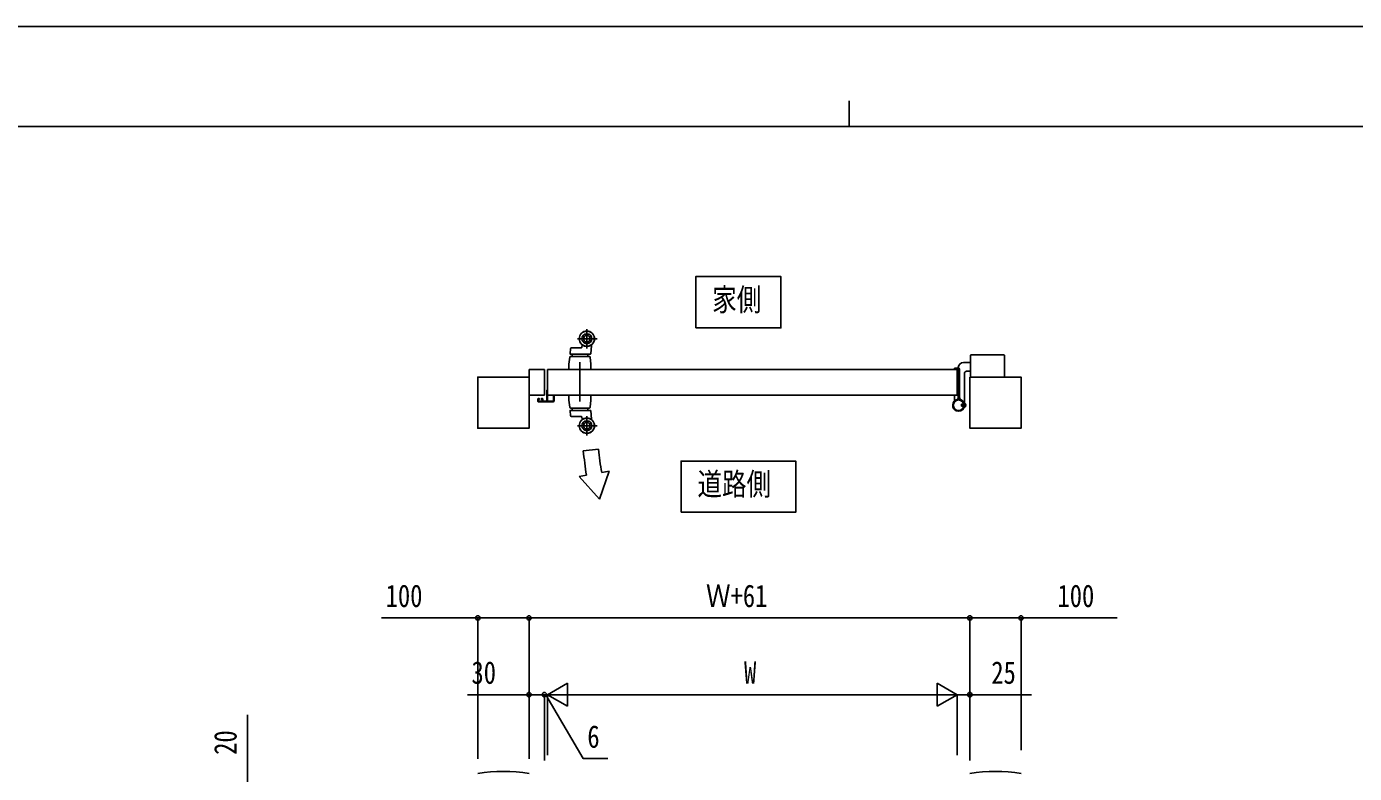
# Model space of a CAD drawing. Units: millimetres, scale not verified. Extents: x -4205 to 4205, y -2970 to 2970.
# Drawn here: x -1611 to 982, y 1511 to 2970 of the extents above; entities that cross this region are included whole.
import ezdxf
from ezdxf.enums import TextEntityAlignment as Align

# ---------------------------------------------------------------- set-up
doc = ezdxf.new("R2010")
doc.units = ezdxf.units.MM
doc.header["$LTSCALE"] = 12
for name, color, linetype in [('0-2_USER1', 3, 'Continuous'), ('0-4_YKK_A1', 4, 'Continuous'), ('0-5_YKK_D', 6, 'Continuous'), ('0-6_YKK_ZWAK', 7, 'Continuous')]:
    doc.layers.add(name, color=color, linetype=linetype)
doc.styles.add('ＭＳ ゴシック', font='')
doc.styles.get('ＭＳ ゴシック').set_extended_font_data('MS Gothic')

msp = doc.modelspace()

# ---------------------------------------------------------------- linework, layer by layer
at = {"layer": '0-2_USER1'}
for points in [[(-304.23, 2381.28), (-304.23, 2481.28), (-137.83, 2481.28), (-137.83, 2381.28)], [(-333.03, 2020.92), (-333.03, 2120.92), (-109.03, 2120.92), (-109.03, 2020.92)]]:
    msp.add_lwpolyline(points, close=True, dxfattribs=at)
at = {"layer": '0-4_YKK_A1'}
for p, q in [((-516.98, 2379), (-516.98, 2341)), ((-549.93, 2330.55), (-548.92, 2340.65)), ((-547.42, 2342), (-527.83, 2342)), ((-534.98, 2360), (-496.98, 2360)), ((-526.84, 2342.84), (-526.11, 2347.21)), ((-508.07, 2346.94), (-509.44, 2330.46)), ((-551.98, 2310), (-550.22, 2323.78)), ((-551.98, 2300), (-551.98, 2310)), ((-549.43, 2330), (-509.94, 2330)), ((-548.24, 2325.5), (-512.72, 2325.5)), ((-545.98, 2330), (-545.98, 2325.5)), ((-530.48, 2313.99), (-530.48, 2237.61)), ((-514.98, 2325.5), (-514.98, 2330)), ((-510.74, 2323.78), (-508.98, 2310)), ((-508.98, 2300), (-508.98, 2310)), ((232.02, 2313.5), (218.52, 2313.5)), ((232.02, 2317.5), (232.02, 2326.5)), ((232.02, 2317.5), (232.02, 2285)), ((297.02, 2328.5), (234.02, 2328.5)), ((299.02, 2326.5), (299.02, 2285)), ((-629.98, 2300), (-599.98, 2300)), ((-629.98, 2300), (-629.98, 2250)), ((-599.98, 2300), (-599.98, 2250)), ((-593.98, 2300), (205.72, 2300)), ((-593.98, 2300), (-593.98, 2250)), ((-508.98, 2300), (-551.98, 2300)), ((-551.98, 2300), (-508.98, 2300)), ((201.02, 2300.8), (201.02, 2301.5)), ((205.72, 2300.3), (201.52, 2300.3)), ((209.02, 2302.5), (202.02, 2302.5)), ((206.02, 2250), (206.02, 2300)), ((206.02, 2299.7), (206.02, 2250.3)), ((208.52, 2303.5), (208.52, 2302.5)), ((208.52, 2302.5), (208.52, 2244.07)), ((211.02, 2244.94), (211.02, 2300.5)), ((220.52, 2292.5), (220.52, 2230)), ((232.02, 2296.5), (224.52, 2296.5)), ((297.02, 2285), (234.02, 2285)), ((-595.48, 2258.25), (-595.48, 2239.25)), ((-593.98, 2259.25), (-594.48, 2259.25)), ((-593.98, 2239.25), (-593.98, 2257.45)), ((-599.98, 2250), (-629.98, 2250)), ((-612.98, 2242.05), (-612.98, 2237.75)), ((-610.28, 2243.05), (-611.98, 2243.05)), ((-611.98, 2236.75), (-581.98, 2236.75)), ((-611.78, 2238.55), (-611.78, 2241.54)), ((-604.48, 2238.25), (-611.48, 2238.25)), ((-611.4, 2241.83), (-610.36, 2241.55)), ((-609.98, 2241.84), (-609.98, 2242.75)), ((-605.98, 2242.75), (-605.98, 2241.84)), ((-603.98, 2243.05), (-605.68, 2243.05)), ((-605.6, 2241.55), (-604.56, 2241.83)), ((-604.18, 2241.54), (-604.18, 2238.55)), ((-602.98, 2238.55), (-602.98, 2242.05)), ((-596.48, 2238.25), (-602.68, 2238.25)), ((205.72, 2250), (-593.98, 2250)), ((-582.48, 2238.25), (-592.98, 2238.25)), ((-583.18, 2249.45), (-583.18, 2249.05)), ((-581.28, 2249.75), (-582.88, 2249.75)), ((-582.88, 2248.75), (-582.48, 2248.75)), ((-582.18, 2248.45), (-582.18, 2238.55)), ((-580.98, 2237.75), (-580.98, 2249.45)), ((-551.98, 2250), (-508.98, 2250)), ((-551.98, 2250), (-508.98, 2250)), ((-551.98, 2250), (-551.98, 2240)), ((-551.98, 2250), (-508.98, 2250)), ((-551.98, 2240), (-550.22, 2226.22)), ((-510.74, 2226.22), (-508.98, 2240)), ((-508.98, 2250), (-508.98, 2240)), ((201.02, 2249.2), (201.02, 2240.16)), ((205.72, 2249.7), (201.52, 2249.7)), ((214.52, 2232), (219.35, 2232)), ((214.52, 2228), (214.52, 2232)), ((220.52, 2231.4), (214.52, 2231.4)), ((219.35, 2232), (220.52, 2232)), ((220.52, 2232), (220.52, 2228)), ((-549.93, 2219.45), (-548.92, 2209.35)), ((-549.43, 2220), (-509.94, 2220)), ((-548.24, 2224.5), (-512.72, 2224.5)), ((-547.42, 2208), (-527.83, 2208)), ((-545.98, 2220), (-545.98, 2224.5)), ((-526.84, 2207.16), (-526.11, 2202.79)), ((-516.98, 2171), (-516.98, 2209)), ((-514.98, 2224.5), (-514.98, 2220)), ((-508.07, 2203.06), (-509.44, 2219.54)), ((220.52, 2228.6), (214.52, 2228.6)), ((214.52, 2228), (219.35, 2228)), ((-534.98, 2190), (-496.98, 2190)), ((-494.41, 2144.18), (-524.24, 2141)), ((-492.07, 2046.26), (-473.2, 2101.2)), ((-473.2, 2101.2), (-487.98, 2098.6)), ((-517.95, 2093.31), (-532.29, 2090.78)), ((-492.07, 2046.26), (-532.29, 2090.78))]:
    msp.add_line(p, q, dxfattribs=at)
for points in [[(-629.98, 2285), (-729.98, 2285), (-729.98, 2185), (-629.98, 2185)], [(231.02, 2285), (331.02, 2285), (331.02, 2185), (231.02, 2185)]]:
    msp.add_lwpolyline(points, close=True, dxfattribs=at)
for points in [[(299.02, 2285), (297.52, 2285), (232.02, 2285)], [(220.52, 2232), (220.52, 2228), (219.35, 2228)], [(222.87, 2232.1), (220.92, 2231.15), (220.31, 2230)], [(220.52, 2232), (220.52, 2233.5), (221.93, 2233.12)], [(222.87, 2227.9), (220.92, 2228.85), (220.31, 2230)], [(220.52, 2228), (220.52, 2226.5), (221.93, 2226.88)]]:
    msp.add_lwpolyline(points, dxfattribs=at)
for centre, radius in [((-516.98, 2360), 15), ((-516.98, 2360), 14.7), ((-516.98, 2360), 9.75), ((-516.98, 2360), 6.6), ((209.02, 2230), 11.5), ((209.02, 2230), 11.5), ((209.02, 2230), 10.35), ((-516.98, 2190), 15), ((-516.98, 2190), 14.7), ((-516.98, 2190), 9.75), ((-516.98, 2190), 6.6)]:
    msp.add_circle(centre, radius, dxfattribs=at)
for centre, radius, start, end in [((-547.42, 2340.5), 1.5, 90, 174.28941), ((-527.83, 2343), 1, 270, 350.53768), ((-525.62, 2347.13), 0.5, 56.13103, 170.53768), ((-516.98, 2360), 15, 236.13103, 270), ((-516.98, 2360), 15, 236.13103, 302.87466), ((-508.57, 2346.98), 0.5, 355.23636, 122.87466), ((-548.24, 2323.5), 2, 90, 172), ((-549.43, 2330.5), 0.5, 174.28941, 270), ((-512.72, 2323.5), 2, 8, 90), ((-509.94, 2330.5), 0.5, 270, 355.23636), ((218.52, 2303.5), 10, 90, 180), ((234.02, 2326.5), 2, 90.00009, 180.00009), ((297.02, 2326.5), 2, 0.00009, 90.00009), ((202.02, 2301.5), 1, 90, 180), ((201.52, 2300.8), 0.5, 180, 270), ((205.72, 2300), 0.3, 0, 90), ((205.72, 2299.7), 0.3, 0, 90), ((209.02, 2300.5), 2, 0, 90), ((224.52, 2292.5), 4, 90, 180), ((-594.48, 2258.25), 1, 90, 180), ((-611.98, 2242.05), 1, 90, 180), ((-611.98, 2237.75), 1, 180, 270), ((-611.48, 2241.54), 0.3, 75, 180), ((-611.48, 2238.55), 0.3, 180, 270), ((-610.28, 2241.84), 0.3, 255, 0), ((-610.28, 2242.75), 0.3, 360, 90), ((-605.68, 2242.75), 0.3, 90, 180), ((-605.68, 2241.84), 0.3, 180, 285), ((-604.48, 2241.54), 0.3, 0, 105), ((-604.48, 2238.55), 0.3, 270, 0), ((-603.98, 2242.05), 1, 0, 90), ((-602.68, 2238.55), 0.3, 180, 270), ((-596.48, 2239.25), 1, 270, 0), ((-592.98, 2239.25), 1, 180, 270), ((-582.88, 2249.45), 0.3, 90, 180), ((-582.88, 2249.05), 0.3, 180, 270), ((-582.48, 2248.45), 0.3, 0, 90), ((-582.48, 2238.55), 0.3, 270, 0), ((-581.98, 2237.75), 1, 270, 0), ((-581.28, 2249.45), 0.3, 0, 90), ((209.02, 2230), 11.5, 141.98772, 64.89722), ((196.02, 2240.16), 5, 321.98772, 0), ((201.52, 2249.2), 0.5, 90, 180), ((205.72, 2250.3), 0.3, 270, 0), ((205.72, 2250), 0.3, 270, 0), ((205.52, 2244.07), 3, 283.96796, 0), ((216.02, 2244.94), 5, 180.00002, 244.89722), ((221.59, 2231.87), 1.3, 14.0353, 75), ((214.12, 2230), 9, 345.9647, 14.0353), ((-548.24, 2226.5), 2, 188, 270), ((-549.43, 2219.5), 0.5, 90, 185.71059), ((-547.42, 2209.5), 1.5, 185.71059, 270), ((-527.83, 2207), 1, 9.46232, 90), ((-516.98, 2190), 15, 90, 123.86897), ((-516.98, 2190), 15, 57.12534, 123.86897), ((-512.72, 2226.5), 2, 270, 352), ((-509.94, 2219.5), 0.5, 4.76364, 90), ((221.59, 2228.13), 1.3, 285, 345.9647), ((-525.62, 2202.87), 0.5, 189.46232, 303.86897), ((-508.57, 2203.02), 0.5, 237.12534, 4.76364), ((-8519.04, 1061.42), 8067.36, 7.34884, 7.69047), ((175.08, 2215.5), 673.28, 186.08068, 189.99886), ((-679.98, 1194.5), 320, 80.99877, 99.00123), ((281.02, 1194.5), 320, 80.99877, 99.00123)]:
    msp.add_arc(centre, radius, start, end, dxfattribs=at)
at = {"layer": '0-5_YKK_D'}
for p, q in [((-729.98, 1539), (-729.98, 1815.5)), ((-629.98, 1539), (-629.98, 1815.5)), ((-629.98, 1539), (-629.98, 1815.5)), ((-629.98, 1814.5), (231.02, 1814.5)), ((231.02, 1536), (231.02, 1815.5)), ((231.02, 1556), (231.02, 1815.5)), ((331.02, 1556), (331.02, 1815.5)), ((-593.98, 1664.5), (-555.01, 1687)), ((-555.01, 1642), (-555.01, 1687)), ((206.02, 1664.5), (167.05, 1687)), ((167.05, 1687), (167.05, 1642)), ((-629.98, 1539), (-629.98, 1665.5)), ((-599.98, 1664.5), (-616.98, 1664.5)), ((-599.98, 1536), (-599.98, 1665.5)), ((-599.98, 1541), (-599.98, 1665.5)), ((-599.98, 1664.5), (-593.98, 1664.5)), ((-599.98, 1664.5), (-593.98, 1664.5)), ((-593.98, 1546), (-593.98, 1665.5)), ((-593.98, 1551), (-593.98, 1665.5)), ((-593.98, 1664.5), (-576.98, 1664.5)), ((-593.98, 1664.5), (-555.01, 1642)), ((-593.98, 1664.5), (-516.04, 1664.5)), ((-548.98, 1664.5), (161.02, 1664.5)), ((206.02, 1664.5), (128.08, 1664.5)), ((206.02, 1664.5), (167.05, 1642)), ((206.02, 1546), (206.02, 1665.5)), ((206.02, 1546), (206.02, 1665.5)), ((231.02, 1536), (231.02, 1665.5))]:
    msp.add_line(p, q, dxfattribs=at)
for points in [[(-629.98, 1814.5), (-729.98, 1814.5), (-917.98, 1814.5)], [(231.02, 1814.5), (331.02, 1814.5), (519.02, 1814.5)], [(-599.98, 1664.5), (-629.98, 1664.5), (-750.38, 1664.5)], [(-596.98, 1664.5), (-524.04, 1539.5), (-476.04, 1539.5)], [(206.02, 1664.5), (231.02, 1664.5), (351.42, 1664.5)], [(-1179.98, 1485), (-1179.98, 1505), (-1179.98, 1625.4)]]:
    msp.add_lwpolyline(points, dxfattribs=at)
for centre in [(-729.98, 1814.5), (-629.98, 1814.5), (-629.98, 1814.5), (231.02, 1814.5), (231.02, 1814.5), (331.02, 1814.5), (-629.98, 1664.5), (-599.98, 1664.5), (-599.98, 1664.5), (231.02, 1664.5)]:
    msp.add_circle(centre, 4.25, dxfattribs=at)
at = {"layer": '0-6_YKK_ZWAK'}
for p, q in [((-4.98, 2825), (-4.98, 2775)), ((3895.02, 2775), (-3904.98, 2775))]:
    msp.add_line(p, q, dxfattribs=at)
msp.add_lwpolyline([(-4205, -2970), (4205, -2970), (4205, 2970), (-4205, 2970)], close=True, dxfattribs=at)

# ---------------------------------------------------------------- texts
at = {"layer": '0-2_USER1', "style": 'ＭＳ ゴシック', "width": 0.8}
for s, p in [('家側', (-272.23, 2401.28)), ('道路側', (-301.03, 2040.92))]:
    msp.add_text(s, height=43.99, dxfattribs=at).set_placement(p, align=Align.BOTTOM_LEFT)
at = {"layer": '0-5_YKK_D', "style": 'ＭＳ ゴシック', "width": 0.8}
for s, p in [('100', (-909.98, 1822.5)), ('Ｗ+61', (-284.28, 1822.5)), ('100', (402.22, 1822.5)), ('30', (-742.38, 1672.5)), ('W', (-209.98, 1672.5)), ('25', (273.02, 1672.5)), ('6', (-516.04, 1547.5))]:
    msp.add_text(s, height=43.99, dxfattribs=at).set_placement(p, align=Align.BOTTOM_LEFT)
msp.add_text('20', height=43.99, rotation=90, dxfattribs=at).set_placement((-1187.98, 1547), align=Align.BOTTOM_LEFT)

doc.saveas('drawing.dxf')
